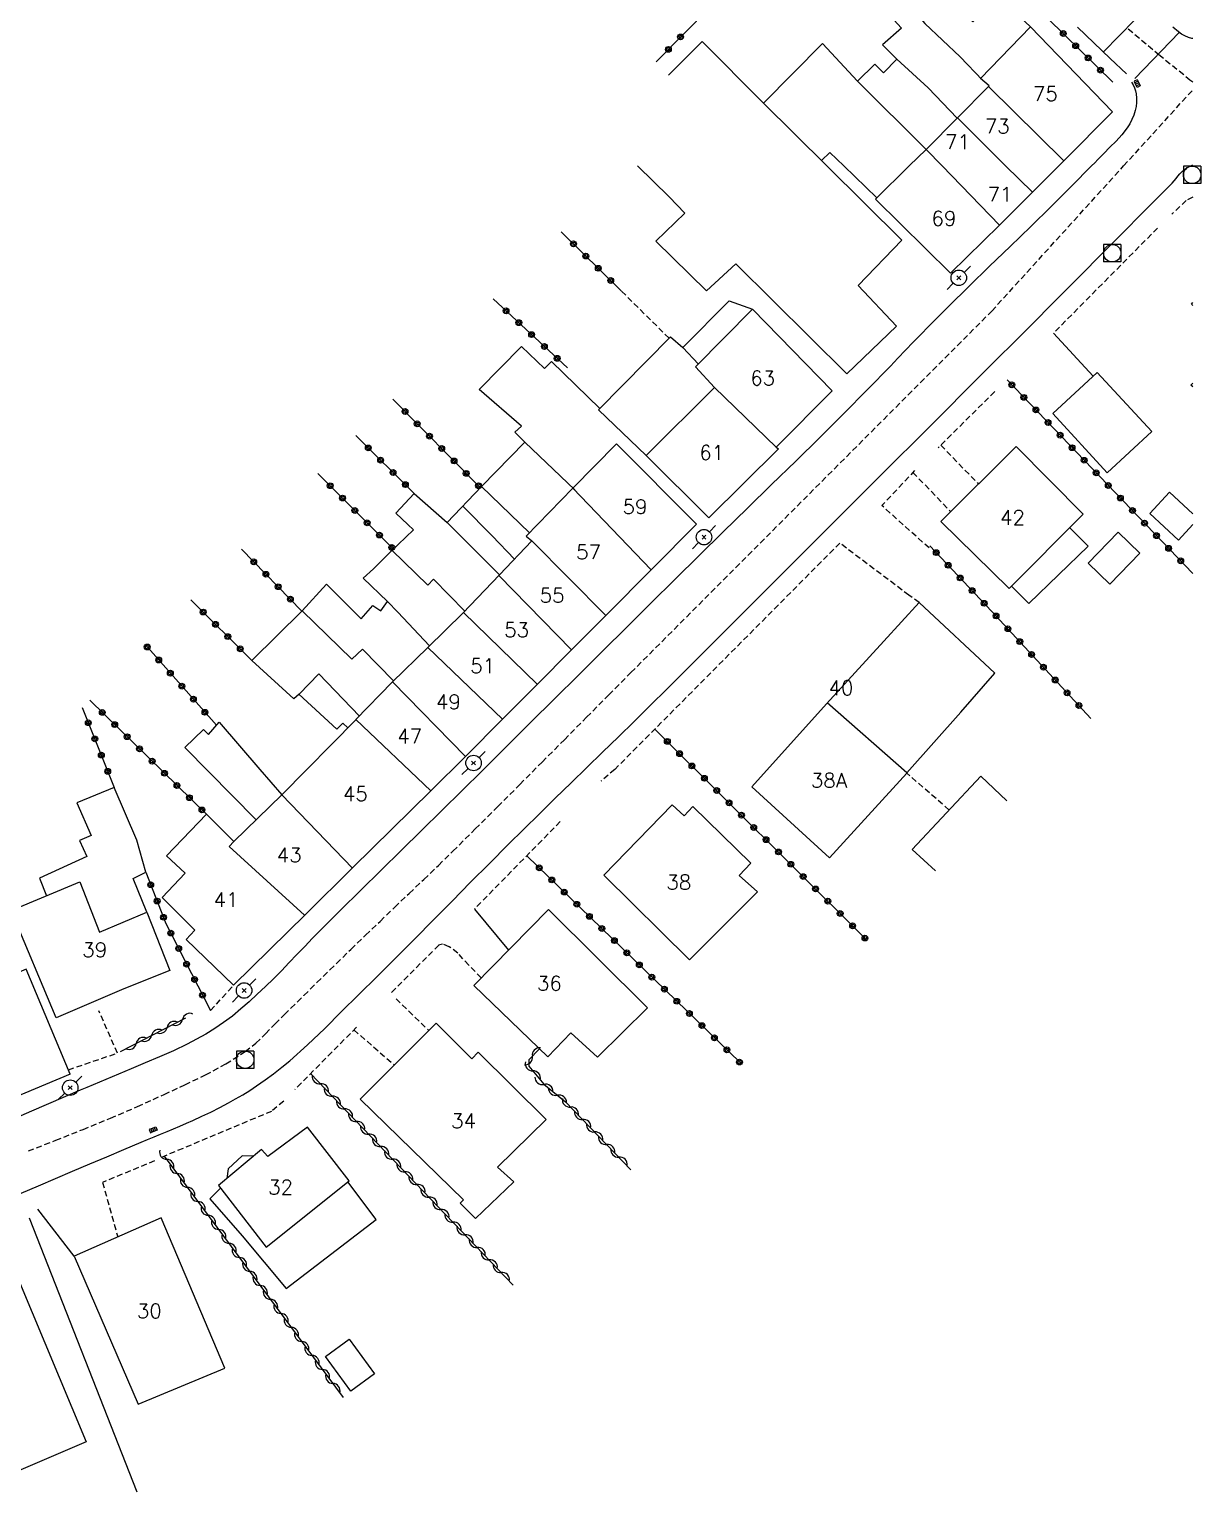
# Model space of a CAD drawing. Header units: millimetres. Extents: x 146998 to 148001, y 143000 to 144001.
# Drawn here: x 147899.8 to 148000.8, y 143556.9 to 143682.8 of the extents above; entities that cross this region are included whole.
import ezdxf
from ezdxf.enums import TextEntityAlignment as Align

# ---------------------------------------------------------------- set-up
doc = ezdxf.new("R2010")
doc.units = ezdxf.units.MM
doc.linetypes.add('DASHED', pattern=[0.75, 0.5, -0.25])
doc.layers.get('0').update_dxf_attribs({"linetype": 'CONTINUOUS'})
for name, color, linetype in [('W0001', 6, 'DASHED'), ('W0014', 7, 'CONTINUOUS'), ('W0017', 7, 'CONTINUOUS'), ('W0020', 2, 'CONTINUOUS'), ('W0101', 7, 'CONTINUOUS'), ('W0104', 1, 'CONTINUOUS'), ('W0112', 1, 'DASHED'), ('W0300', 7, 'CONTINUOUS'), ('W0310', 3, 'CONTINUOUS'), ('W0323', 7, 'CONTINUOUS'), ('W0401', 7, 'CONTINUOUS'), ('W0420', 7, 'CONTINUOUS'), ('W0473', 7, 'CONTINUOUS'), ('W0991', 7, 'CONTINUOUS'), ('W1102', 7, 'CONTINUOUS')]:
    doc.layers.add(name, color=color, linetype=linetype)
doc.styles.get("Standard").update_dxf_attribs({"font": 'romans.shx', "width": 0.85})

# ---------------------------------------------------------------- blocks, each defined once
blk = doc.blocks.new('T401')
for p, q in [((-0.3, 0.3), (0, 0.3)), ((-0.3, -0.25), (-0.3, 0.3)), ((-0.3, 0.15), (0, 0.15)), ((-0.3, 0), (0, 0)), ((0, 0.3), (0, -0.25)), ((-0.3, -0.15), (0, -0.15)), ((-0.3, -0.25), (-0.3, -0.3)), ((-0.3, -0.3), (0, -0.3)), ((0, -0.3), (0, -0.25))]:
    blk.add_line(p, q)
blk = doc.blocks.new('T473')
for p, q in [((-0.166667, 0.166667), (0.166667, -0.166667)), ((-0.166667, -0.166667), (0.166667, 0.166667)), ((0.500001, 0.500001), (1.000002, 1.000002)), ((-1.000002, -1.000002), (-0.500001, -0.500001))]:
    blk.add_line(p, q)
blk.add_ellipse((0, 0), major_axis=(0.471405, 0.471405), ratio=1, start_param=5.4977871438, end_param=11.780972451)
blk = doc.blocks.new('T420')
for p, q in [((0.75, 0.75), (-0.75, 0.75)), ((-0.75, 0.75), (-0.75, -0.75)), ((0.75, 0.75), (0.75, -0.75)), ((0.75, -0.75), (-0.75, -0.75))]:
    blk.add_line(p, q)
blk.add_ellipse((0, 0), major_axis=(-0.53, 0.53), ratio=1, start_param=3.926991, end_param=10.210176)
blk = doc.blocks.new('t323o')
at = {"color": 0, "linetype": 'Continuous'}
for radius in [0.25, 0.15]:
    blk.add_circle((0, 0), radius, dxfattribs=at)
blk = doc.blocks.new('t310o')
at = {"color": 0, "linetype": 'Continuous'}
for centre, start, end in [((-0.5, 0.38), 216.8699, 323.1304), ((0.5, -0.37), 36.8699, 143.1303)]:
    blk.add_arc(centre, 0.625, start, end, dxfattribs=at)

msp = doc.modelspace()

# ---------------------------------------------------------------- linework, layer by layer
at = {"layer": 'W0001'}
for points in [[(147994.45, 143682.8), (147997.08, 143680.58), (147999.76, 143678.42), (148000, 143678.23)], [(147994.05, 143671), (148000, 143677.54)], [(147899.77, 143586.23), (147902.12, 143587.15), (147904.48, 143588.09), (147906.83, 143589.05), (147909.16, 143590.05), (147911.46, 143591.1), (147913.25, 143591.93), (147915.03, 143592.78), (147916.77, 143593.72), (147918.44, 143594.79), (147919.35, 143595.52), (147920.19, 143596.32), (147920.99, 143597.15), (147921.81, 143597.97), (147922.37, 143598.51), (147922.94, 143599.06), (147923.49, 143599.61), (147924.05, 143600.17), (147924.61, 143600.72), (147925.17, 143601.27), (147925.73, 143601.82), (147926.29, 143602.37), (147927.54, 143603.58), (147928.79, 143604.79), (147930.05, 143605.99), (147931.3, 143607.2), (147932.56, 143608.4), (147933.82, 143609.6), (147935.07, 143610.81), (147936.31, 143612.03), (147938.24, 143613.94), (147940.16, 143615.85), (147942.08, 143617.77), (147943.99, 143619.7), (147945.91, 143621.62), (147947.82, 143623.55), (147949.73, 143625.48), (147951.64, 143627.4), (147982.7, 143658.51), (147994.05, 143671)]]:
    msp.add_lwpolyline(points, dxfattribs=at)
at = {"layer": 'W0014'}
for points in [[(147990.07, 143682.95), (147991.47, 143681.59), (147992.88, 143680.25), (147994.3, 143678.92)], [(148000, 143681.95), (147999.93, 143681.96), (147999.62, 143682.05), (147999.32, 143682.18), (147999.04, 143682.35), (147998.78, 143682.53), (147998.27, 143682.95)], [(147994.73, 143678.22), (147994.87, 143677.98), (147994.98, 143677.72), (147995.07, 143677.46), (147995.13, 143677.19), (147995.16, 143676.83), (147995.16, 143676.47), (147995.12, 143676.11), (147995.05, 143675.76), (147994.92, 143675.36), (147994.76, 143674.98), (147994.57, 143674.62), (147994.35, 143674.27), (147993.9, 143673.67), (147993.4, 143673.13), (147992.87, 143672.61), (147992.35, 143672.08), (147992.09, 143671.81), (147991.82, 143671.54), (147991.56, 143671.27), (147991.29, 143671)], [(147991.29, 143671), (147989.56, 143669.25), (147987.81, 143667.51), (147986.05, 143665.79), (147984.28, 143664.07), (147982.51, 143662.36), (147980.74, 143660.64), (147978.98, 143658.91), (147977.24, 143657.17), (147976.58, 143656.5), (147975.93, 143655.82), (147975.27, 143655.14), (147974.62, 143654.46), (147973.97, 143653.78), (147973.32, 143653.1), (147972.67, 143652.42), (147972.01, 143651.75), (147969.96, 143649.69), (147967.89, 143647.64), (147965.82, 143645.6), (147963.74, 143643.57), (147961.66, 143641.54), (147959.58, 143639.51), (147957.51, 143637.47), (147955.44, 143635.43), (147953.36, 143633.38), (147951.29, 143631.32), (147949.22, 143629.27), (147947.15, 143627.21), (147945.07, 143625.15), (147943, 143623.09), (147940.93, 143621.04), (147938.86, 143618.98), (147937.11, 143617.26), (147935.37, 143615.54), (147933.62, 143613.82), (147931.88, 143612.11), (147930.13, 143610.39), (147928.39, 143608.67), (147926.65, 143606.95), (147924.92, 143605.22), (147924.24, 143604.53), (147923.56, 143603.83), (147922.89, 143603.13), (147922.22, 143602.44), (147921.55, 143601.74), (147920.86, 143601.05), (147920.17, 143600.37), (147919.47, 143599.71), (147918.77, 143599.07), (147918.06, 143598.45), (147917.33, 143597.84), (147916.58, 143597.28), (147915.82, 143596.77), (147915.04, 143596.29), (147914.25, 143595.84), (147913.44, 143595.42), (147912.26, 143594.84), (147911.05, 143594.32), (147909.83, 143593.81), (147908.62, 143593.3), (147908.07, 143593.07), (147907.53, 143592.84), (147906.98, 143592.61), (147906.43, 143592.38), (147905.88, 143592.15), (147905.34, 143591.92), (147904.79, 143591.69), (147904.24, 143591.46), (147900.03, 143589.65), (147895.81, 143587.83)], [(147899.16, 143582.61), (147900.63, 143583.23), (147902.11, 143583.86), (147903.58, 143584.48), (147905.05, 143585.11), (147906.53, 143585.73), (147908, 143586.36), (147909.48, 143586.98), (147910.03, 143587.22), (147910.59, 143587.45), (147911.15, 143587.68), (147911.71, 143587.91), (147912.26, 143588.14), (147912.82, 143588.37), (147913.37, 143588.61), (147913.92, 143588.86), (147914.7, 143589.22), (147915.47, 143589.58), (147916.24, 143589.96), (147916.99, 143590.36), (147917.61, 143590.71), (147918.23, 143591.07), (147918.83, 143591.44), (147919.42, 143591.83), (147920.16, 143592.35), (147920.87, 143592.88), (147921.58, 143593.43), (147922.27, 143594), (147923.8, 143595.36), (147925.28, 143596.78), (147926.73, 143598.22), (147928.19, 143599.66), (147929.81, 143601.26), (147931.43, 143602.87), (147933.03, 143604.49), (147934.64, 143606.12), (147936.24, 143607.74), (147937.84, 143609.37), (147939.45, 143610.98), (147941.06, 143612.59), (147942.41, 143613.93), (147943.77, 143615.25), (147945.12, 143616.58), (147946.48, 143617.9), (147947.84, 143619.22), (147949.2, 143620.55), (147950.56, 143621.87), (147951.91, 143623.2), (147956.14, 143627.39), (147960.35, 143631.59), (147964.56, 143635.8), (147968.77, 143640), (147973.09, 143644.32), (147977.42, 143648.63), (147981.74, 143652.95), (147986.05, 143657.27), (147988.13, 143659.36), (147990.21, 143661.45), (147992.29, 143663.54), (147994.37, 143665.63), (147995.28, 143666.55), (147996.2, 143667.48), (147997.12, 143668.4), (147998.04, 143669.33), (147998.22, 143669.52), (147998.39, 143669.72), (147998.56, 143669.93), (147998.72, 143670.13), (147998.9, 143670.33), (147999.09, 143670.52), (147999.29, 143670.7), (147999.52, 143670.85), (147999.59, 143670.89), (147999.66, 143670.93), (147999.73, 143670.97), (147999.81, 143671)], [(147999.81, 143671), (147999.96, 143671.06), (148000, 143671.07)]]:
    msp.add_lwpolyline(points, dxfattribs=at)
at = {"layer": 'W0017'}
for points in [[(147988.01, 143656.61), (147991.43, 143652.91)], [(147938.16, 143607.04), (147941.1, 143603.52)], [(147903.71, 143577.17), (147900.58, 143581.22)]]:
    msp.add_lwpolyline(points, dxfattribs=at)
at = {"layer": 'W0020'}
for points in [[(147992.32, 143680.82), (147996.36, 143684.96)], [(147998.83, 143682.48), (147995.02, 143678.52)]]:
    msp.add_lwpolyline(points, dxfattribs=at)
at = {"layer": 'W0101'}
for points in [[(147982.43, 143677.84), (147982.48, 143677.89), (147981.73, 143678.53), (147986.02, 143682.98), (147993.08, 143675.64)], [(147979.74, 143675.13), (147982.43, 143677.84)], [(147977.05, 143672.42), (147979.74, 143675.13)], [(147993.08, 143675.64), (147988.9, 143671.44)], [(147975.6, 143671), (147977.05, 143672.42)], [(147988.9, 143671.44), (147988.46, 143671)], [(147979.14, 143661.76), (147972.68, 143668.15), (147975.6, 143671)], [(147988.46, 143671), (147986.19, 143668.73)], [(147986.19, 143668.73), (147983.36, 143665.89)], [(147983.36, 143665.89), (147979.14, 143661.76)], [(147968.96, 143651.64), (147962.1, 143658.67), (147957.19, 143653.7), (147958.83, 143651.94), (147958.82, 143651.94)], [(148000, 143659), (147999.88, 143659.11), (148000, 143659.25)], [(147958.82, 143651.94), (147952.94, 143646.09), (147958.33, 143640.72)], [(147968.96, 143651.64), (147964.15, 143646.81)], [(148000, 143651.99), (147999.84, 143652.12), (148000, 143652.3)], [(147957.29, 143640.17), (147950.39, 143647.08), (147946.64, 143643.26)], [(147964.15, 143646.81), (147964.34, 143646.66), (147958.33, 143640.72)], [(147946.64, 143643.26), (147942.62, 143639.15), (147943.11, 143638.74)], [(147957.29, 143640.17), (147953.43, 143636.29)], [(147943.11, 143638.74), (147940.32, 143635.81)], [(147953.43, 143636.29), (147949.52, 143632.37)], [(147940.32, 143635.81), (147937.18, 143632.5)], [(147937.18, 143632.5), (147934.16, 143629.57)], [(147949.52, 143632.37), (147949.53, 143632.37), (147946.53, 143629.36)], [(147976.45, 143633.42), (147973.42, 143630.1), (147973.42, 143630.1), (147968.47, 143624.71)], [(147975.38, 143618.75), (147975.38, 143618.76), (147980.04, 143623.98), (147982.97, 143627.36), (147976.45, 143633.42)], [(147934.16, 143629.57), (147931.08, 143626.58)], [(147946.53, 143629.36), (147943.54, 143626.35)], [(147931.08, 143626.58), (147927.97, 143623.35)], [(147943.54, 143626.35), (147940.59, 143623.39)], [(147968.47, 143624.71), (147962.04, 143617.57), (147968.73, 143611.46), (147975.38, 143618.75)], [(147927.97, 143623.35), (147927.98, 143623.36), (147921.59, 143616.88)], [(147940.59, 143623.39), (147937.42, 143620.21)], [(147937.42, 143620.21), (147934.4, 143617.23)], [(147934.4, 143617.23), (147934.41, 143617.23), (147927.7, 143610.61)], [(147921.59, 143616.88), (147917.45, 143612.86)], [(147917.45, 143612.86), (147917.46, 143612.86), (147915.1, 143615.2), (147911.67, 143611.64), (147913.28, 143610.13), (147911.3, 143608.03), (147914.11, 143605.24), (147913.36, 143604.42), (147917.44, 143600.49)], [(147927.7, 143610.61), (147923.65, 143606.62)], [(147923.65, 143606.62), (147923.65, 143606.62), (147917.44, 143600.49)], [(147903.37, 143592.85), (147899.58, 143601.88), (147894.55, 143599.73)], [(147903.37, 143592.85), (147898.22, 143590.69)]]:
    msp.add_lwpolyline(points, dxfattribs=at)
for points in [[(147984.8, 143646.86), (147978.32, 143640.39), (147984.2, 143634.62), (147990.56, 143641.02)], [(147956.97, 143615.87), (147956.23, 143615.08), (147955.2, 143616.03), (147949.3, 143609.97), (147956.67, 143602.68), (147962.54, 143608.52), (147960.95, 143609.94), (147961.96, 143611.01)], [(147911.95, 143601.75), (147907.99, 143600.17), (147902.16, 143597.69), (147898.3, 143606.93), (147904.21, 143609.39), (147905.9, 143605.07), (147909.98, 143606.77)], [(147944.54, 143607.02), (147938.11, 143600.47), (147944.48, 143594.32), (147946.47, 143596.39), (147948.76, 143594.29), (147953.07, 143598.55)], [(147934.86, 143597.22), (147928.32, 143590.7), (147937.22, 143582.03), (147936.93, 143581.75), (147938.26, 143580.42), (147941.57, 143583.58), (147940.15, 143584.85), (147944.35, 143588.95), (147938.48, 143594.72), (147937.94, 143594.17)], [(147923.79, 143588.29), (147920.39, 143585.76), (147919.83, 143586.35), (147916.13, 143583.27), (147920.24, 143577.95), (147927.37, 143583.65)], [(147911.2, 143580.48), (147903.71, 143577.17), (147909.23, 143564.45), (147916.68, 143567.55)], [(147898.87, 143575.29), (147904.75, 143561.2), (147896.08, 143557.5), (147890.09, 143571.56)]]:
    msp.add_lwpolyline(points, close=True, dxfattribs=at)
at = {"layer": 'W0104'}
for points in [[(147986.02, 143682.98), (147983.39, 143685.46), (147981.08, 143683.39), (147976.63, 143687.98), (147973.33, 143684.61), (147974.93, 143682.84), (147973.3, 143681.41), (147974.53, 143680.19), (147973.39, 143679.02), (147972.63, 143679.76), (147971.15, 143678.28), (147968.14, 143681.52), (147963.04, 143676.39)], [(147974.63, 143685.94), (147976.93, 143683.26), (147976.94, 143683.25), (147979.97, 143680.4), (147981.91, 143678.38)], [(147968.5, 143671), (147962.98, 143676.45), (147957.76, 143681.7), (147954.86, 143678.8)], [(147974.53, 143680.19), (147977.23, 143677.73), (147979.73, 143675.12)], [(147977.05, 143672.42), (147971.15, 143678.28)], [(147969.95, 143671), (147968.75, 143672.16), (147968.03, 143671.46)], [(147952.2, 143671), (147954.92, 143668.33), (147956.27, 143666.93), (147956.27, 143666.94), (147953.79, 143664.52), (147958.15, 143660.24), (147960.66, 143662.56), (147970.21, 143653.12)], [(147974.49, 143657.22), (147971.19, 143660.7), (147974.97, 143664.61), (147968.5, 143671)], [(147972.8, 143668.26), (147969.95, 143671)], [(147952.94, 143646.09), (147948.84, 143650), (147955.05, 143656.3), (147956.1, 143655.37), (147960.08, 143659.39), (147962.1, 143658.67)], [(147970.21, 143653.12), (147974.49, 143657.22)], [(147927.27, 143622.64), (147926.84, 143623.05), (147926.31, 143622.52), (147923.06, 143625.55), (147923.07, 143625.55), (147922.62, 143625.13), (147919.01, 143628.44), (147923.33, 143632.7), (147925.43, 143635), (147928.43, 143632.03), (147929.42, 143633.16), (147930.11, 143632.72), (147930.68, 143633.51), (147928.59, 143635.51), (147929.48, 143636.32), (147930.93, 143637.8), (147932.92, 143639.69), (147932.43, 143640.14), (147931.39, 143641.13), (147932.99, 143642.81), (147935.81, 143640.3), (147938.78, 143643.4), (147942.51, 143647.24), (147941.64, 143648.1), (147942.23, 143648.6), (147938.57, 143651.76), (147942.23, 143655.46), (147944.19, 143653.58), (147944.81, 143654.17), (147948.97, 143650.13)], [(147956.1, 143655.37), (147957.44, 143653.95)], [(147942.51, 143647.24), (147946.8, 143643.11)], [(147942.9, 143639.43), (147938.78, 143643.4)], [(148000, 143641.06), (147998.01, 143642.91), (147996.3, 143641.08)], [(147937.17, 143641.73), (147939.68, 143639.17), (147941.62, 143637.17)], [(147996.3, 143641.08), (147998.77, 143638.8), (148000, 143640.13)], [(147935.81, 143640.3), (147940.32, 143635.81)], [(147989.41, 143639.86), (147990.99, 143638.28), (147985.88, 143633.35), (147984.4, 143634.82)], [(147931.07, 143637.94), (147934.16, 143634.92), (147934.63, 143635.45), (147937.35, 143632.68)], [(147930.68, 143633.51), (147931.58, 143632.59), (147934.31, 143629.71)], [(147923.33, 143632.7), (147927.6, 143628.55), (147928.53, 143629.41), (147931.19, 143626.69)], [(147923.07, 143625.55), (147924.76, 143627.3), (147928.26, 143623.66)], [(147919.37, 143614.73), (147913.24, 143620.95), (147914.83, 143622.49), (147915.27, 143622.08), (147916.2, 143623.13), (147919.69, 143619.07), (147921.58, 143616.88)], [(147983.98, 143616.36), (147981.75, 143618.47), (147975.85, 143612.18), (147977.84, 143610.34)], [(147909.98, 143606.77), (147908.8, 143609.69), (147909.88, 143610.23), (147909.1, 143612.97), (147907.16, 143617.51), (147903.94, 143616.2), (147905.17, 143613.39), (147904.16, 143612.95), (147904.81, 143611.56), (147900.73, 143609.71), (147901.34, 143608.2)], [(147919.14, 143585.77), (147918.17, 143585.8), (147916.96, 143584.7), (147916.85, 143583.87)], [(147916.32, 143583.02), (147915.39, 143582.11), (147918.18, 143578.92), (147921.97, 143574.39), (147929.71, 143580.33), (147927.26, 143583.57)]]:
    msp.add_lwpolyline(points, dxfattribs=at)
for points in [[(147992.64, 143644.6), (147987.94, 143649.68), (147991.77, 143653.23), (147996.48, 143648.14)], [(147993.57, 143639.47), (147990.99, 143636.81), (147992.86, 143635.01), (147995.43, 143637.67)], [(147927.39, 143570.03), (147929.57, 143567.05), (147927.52, 143565.55), (147925.34, 143568.54)]]:
    msp.add_lwpolyline(points, close=True, dxfattribs=at)
at = {"layer": 'W0112'}
for points in [[(148000, 143668.3), (147999.44, 143668.03), (147998.2, 143666.86)], [(147996.97, 143665.65), (147988.01, 143656.61)], [(147954.92, 143656.17), (147950.79, 143660.26)], [(147982.95, 143651.58), (147978.07, 143646.73)], [(147978.3, 143646.97), (147981.56, 143643.62)], [(147976.06, 143644.78), (147973.24, 143641.77)], [(147975.91, 143644.62), (147979.17, 143641.24)], [(147977.3, 143638.12), (147973.24, 143641.77)], [(147969.62, 143638.54), (147950.24, 143619.06), (147949.06, 143618.05)], [(147976.45, 143633.42), (147975.57, 143634.05), (147969.61, 143638.54)], [(147979.03, 143615.57), (147975.38, 143618.75)], [(147945.56, 143614.58), (147938.16, 143607.04)], [(147935.1, 143603.94), (147930.98, 143599.82)], [(147938.75, 143601.12), (147937.69, 143602.22), (147936.73, 143603.26), (147935.99, 143603.8), (147935.42, 143604.03), (147935.08, 143603.94)], [(147915.45, 143598.31), (147917.44, 143600.49)], [(147907.44, 143594.66), (147905.84, 143598.29)], [(147931.42, 143599.32), (147934.23, 143596.6)], [(147928.02, 143596.88), (147922.71, 143591.52)], [(147927.79, 143596.65), (147931.27, 143593.64)], [(147903.22, 143593.22), (147907.44, 143594.66)], [(147921.75, 143590.51), (147920.69, 143589.64), (147911.14, 143585.64)], [(147910.63, 143585.38), (147906.15, 143583.53)], [(147906.15, 143583.53), (147907.47, 143578.83)]]:
    msp.add_lwpolyline(points, dxfattribs=at)
at = {"layer": 'W0300'}
msp.add_lwpolyline([(147899.85, 143580.47), (147909.1, 143556.9)], dxfattribs=at)
at = {"layer": 'W0310'}
for points in [[(147907.71, 143594.8), (147913.33, 143597.7)], [(147943.76, 143595.01), (147942.86, 143594.08), (147942.85, 143593.54), (147944.14, 143591.97), (147946, 143590.46), (147951.64, 143584.62)], [(147924.06, 143592.89), (147941.51, 143574.69)], [(147911.47, 143585.78), (147926.86, 143565.01)]]:
    msp.add_lwpolyline(points, dxfattribs=at)
at = {"layer": 'W0323'}
for points in [[(147993.11, 143678.21), (147972.27, 143698.65), (147953.8, 143679.96)], [(147950.79, 143660.26), (147945.62, 143665.34)], [(147946.17, 143653.62), (147939.79, 143659.55)], [(147984.02, 143652.58), (148000, 143635.93)], [(147931.13, 143650.94), (147938.69, 143643.3)], [(147932.99, 143642.81), (147927.96, 143647.79)], [(147924.69, 143644.54), (147931.18, 143638.04)], [(147923.32, 143632.69), (147918.12, 143638.01)], [(147991.22, 143623.46), (147982.68, 143632.69), (147977.36, 143638.31)], [(147913.75, 143633.66), (147919.01, 143628.44)], [(147915.96, 143622.86), (147909.84, 143629.78)], [(147915.1, 143615.2), (147905.06, 143625.02)], [(147904.41, 143624.38), (147907.16, 143617.51)], [(147953.7, 143622.54), (147971.87, 143604.47)], [(147961.03, 143593.83), (147942.67, 143611.64)], [(147909.88, 143610.23), (147911.61, 143605.8), (147915.45, 143598.31)]]:
    msp.add_lwpolyline(points, dxfattribs=at)
at = {"layer": 'W1102'}
for points in [[(147982.43, 143677.84), (147988.9, 143671.44)], [(147979.74, 143675.13), (147983.88, 143671)], [(147977.05, 143672.42), (147978.42, 143671)], [(147978.42, 143671), (147983.36, 143665.89)], [(147983.88, 143671), (147986.19, 143668.73)], [(147958.83, 143651.94), (147964.15, 143646.81)], [(147953.39, 143636.25), (147946.65, 143643.26)], [(147943.11, 143638.74), (147949.47, 143632.31)], [(147946.53, 143629.36), (147940.28, 143635.76)], [(147937.23, 143632.56), (147943.58, 143626.39)], [(147940.59, 143623.39), (147934.16, 143629.57)], [(147931.11, 143626.61), (147937.4, 143620.19)], [(147975.38, 143618.76), (147968.54, 143624.79)], [(147934.4, 143617.23), (147927.97, 143623.35)], [(147921.58, 143616.88), (147927.67, 143610.58)], [(147917.45, 143612.86), (147917.04, 143612.43), (147923.54, 143606.51)]]:
    msp.add_lwpolyline(points, dxfattribs=at)

# ---------------------------------------------------------------- block references
at = {"layer": 'W0310'}
for p, rotation in [((147911.71, 143596.86), 27.29022420003703), ((147913.05, 143597.55), 27.29022420003703), ((147909.05, 143595.48), 27.29022420003703), ((147910.38, 143596.17), 27.29022420003703), ((147943.15, 143594.38), 226.3438443675743), ((147943.19, 143593.12), 309.4544895347409), ((147924.9, 143592.01), 313.7939647944455), ((147944.15, 143591.96), 320.8517071866263), ((147925.94, 143590.93), 313.7939647944455), ((147926.98, 143589.84), 313.7939647944455), ((147945.31, 143591.02), 320.8517071866263), ((147946.43, 143590.01), 314.0364220418599), ((147928.02, 143588.76), 313.7939647944455), ((147947.47, 143588.94), 314.0364220418599), ((147929.05, 143587.68), 313.7939647944455), ((147948.51, 143587.86), 314.0364220418599), ((147930.09, 143586.6), 313.7939647944455), ((147949.55, 143586.78), 314.0364220418599), ((147911.68, 143585.5), 306.5457658959725), ((147931.13, 143585.51), 313.7939647944455), ((147950.6, 143585.7), 314.0364220418599), ((147912.57, 143584.29), 306.5457658959725), ((147932.17, 143584.43), 313.7939647944455), ((147913.47, 143583.09), 306.5457658959725), ((147933.21, 143583.35), 313.7939647944455), ((147934.25, 143582.26), 313.7939647944455), ((147914.36, 143581.88), 306.5457658959725), ((147935.28, 143581.18), 313.7939647944455), ((147915.25, 143580.68), 306.5457658959725), ((147936.32, 143580.1), 313.7939647944455), ((147916.15, 143579.47), 306.5457658959725), ((147937.36, 143579.02), 313.7939647944455), ((147917.04, 143578.27), 306.5457658959725), ((147938.4, 143577.93), 313.7939647944455), ((147917.93, 143577.06), 306.5457658959725), ((147939.44, 143576.85), 313.7939647944455), ((147918.83, 143575.86), 306.5457658959725), ((147919.72, 143574.65), 306.5457658959725), ((147940.47, 143575.77), 313.7939647944455), ((147920.61, 143573.45), 306.5457658959725), ((147921.51, 143572.24), 306.5457658959725), ((147922.4, 143571.04), 306.5457658959725), ((147923.29, 143569.83), 306.5457658959725), ((147924.18, 143568.63), 306.5457658959725), ((147925.08, 143567.42), 306.5457658959725), ((147925.97, 143566.22), 306.5457658959725)]:
    msp.add_blockref('t310o', p, dxfattribs=dict(at, rotation=rotation))
at = {"layer": 'W0323'}
for p, rotation in [((147988.85, 143682.39), 135.5509440084843), ((147954.86, 143681.03), 225.3480305743111), ((147955.91, 143682.1), 225.3480305743111), ((147989.92, 143681.34), 135.5509440084843), ((147990.99, 143680.29), 135.5509440084843), ((147992.06, 143679.24), 135.5509440084843), ((147946.69, 143664.29), 135.5225528810841), ((147947.76, 143663.24), 135.5225528810841), ((147948.83, 143662.19), 135.5225528810841), ((147949.9, 143661.14), 135.5225528810841), ((147940.89, 143658.53), 137.1160028173255), ((147941.99, 143657.51), 137.1160028173255), ((147943.09, 143656.48), 137.1160028173255), ((147944.19, 143655.46), 137.1160028173255), ((147945.29, 143654.44), 137.1160028173255), ((147984.42, 143652.16), 313.8188561173556), ((147985.46, 143651.08), 313.8188561173556), ((147932.19, 143649.87), 314.6823530778095), ((147986.5, 143650), 313.8188561173556), ((147933.24, 143648.81), 314.6823530778095), ((147987.54, 143648.92), 313.8188561173556), ((147934.3, 143647.74), 314.6823530778095), ((147988.58, 143647.83), 313.8188561173556), ((147929.03, 143646.73), 135.258133861424), ((147935.35, 143646.68), 314.6823530778095), ((147989.61, 143646.75), 313.8188561173556), ((147930.09, 143645.68), 135.258133861424), ((147931.16, 143644.62), 135.258133861424), ((147936.41, 143645.61), 314.6823530778095), ((147937.46, 143644.54), 314.6823530778095), ((147990.65, 143645.67), 313.8188561173556), ((147991.69, 143644.59), 313.8188561173556), ((147925.75, 143643.48), 314.9708630277503), ((147932.22, 143643.57), 135.258133861424), ((147938.52, 143643.48), 314.6823530778095), ((147992.73, 143643.5), 313.8188561173556), ((147926.81, 143642.42), 314.9708630277503), ((147993.77, 143642.42), 313.8188561173556), ((147927.87, 143641.35), 314.9708630277503), ((147994.81, 143641.34), 313.8188561173556), ((147928.93, 143640.29), 314.9708630277503), ((147995.85, 143640.26), 313.8188561173556), ((147929.99, 143639.23), 314.9708630277503), ((147931.05, 143638.17), 314.9708630277503), ((147996.88, 143639.18), 313.8188561173556), ((147919.17, 143636.93), 134.3822295024136), ((147977.92, 143637.72), 133.4297852340371), ((147997.92, 143638.09), 313.8188561173556), ((147998.96, 143637.01), 313.8188561173556), ((147920.22, 143635.86), 134.3822295024136), ((147978.95, 143636.63), 133.4297852340371), ((147921.27, 143634.79), 134.3822295024136), ((147979.98, 143635.54), 133.4297852340371), ((147981.01, 143634.45), 133.4297852340371), ((147922.32, 143633.72), 134.3822295024136), ((147982.04, 143633.36), 133.4297852340371), ((147914.81, 143632.61), 315.1834437046035), ((147983.07, 143632.27), 132.7589355056816), ((147915.88, 143631.55), 315.1834437046035), ((147984.09, 143631.17), 132.7589355056816), ((147910, 143629.6), 131.5137030606284), ((147916.94, 143630.49), 315.1834437046035), ((147918.01, 143629.44), 315.1834437046035), ((147985.11, 143630.06), 132.7589355056816), ((147910.99, 143628.48), 131.5137030606284), ((147986.13, 143628.96), 132.7589355056816), ((147911.99, 143627.35), 131.5137030606284), ((147987.14, 143627.86), 132.7589355056816), ((147912.98, 143626.23), 131.5137030606284), ((147988.16, 143626.76), 132.7589355056816), ((147989.18, 143625.66), 132.7589355056816), ((147913.97, 143625.11), 131.5137030606284), ((147990.2, 143624.56), 132.7589355056816), ((147906.13, 143623.97), 135.6313675443335), ((147914.97, 143623.98), 131.5137030606284), ((147904.93, 143623.08), 291.7882498510336), ((147907.2, 143622.92), 135.6313675443335), ((147908.27, 143621.88), 135.6313675443335), ((147905.49, 143621.69), 291.7882498510336), ((147909.34, 143620.83), 135.6313675443335), ((147954.77, 143621.48), 315.1534765342882), ((147906.05, 143620.3), 291.7882498510336), ((147910.42, 143619.78), 135.6313675443335), ((147955.83, 143620.42), 315.1534765342882), ((147956.89, 143619.36), 315.1534765342882), ((147906.6, 143618.9), 291.7882498510336), ((147911.49, 143618.73), 135.6313675443335), ((147957.96, 143618.3), 315.1534765342882), ((147912.56, 143617.68), 135.6313675443335), ((147959.02, 143617.25), 315.1534765342882), ((147913.63, 143616.63), 135.6313675443335), ((147914.71, 143615.58), 135.6313675443335), ((147960.08, 143616.19), 315.1534765342882), ((147961.15, 143615.13), 315.1534765342882), ((147962.21, 143614.07), 315.1534765342882), ((147963.27, 143613.02), 315.1534765342882), ((147964.34, 143611.96), 315.1534765342882), ((147943.75, 143610.59), 135.8683517883768), ((147965.4, 143610.9), 315.1534765342882), ((147944.83, 143609.55), 135.8683517883768), ((147966.46, 143609.84), 315.1534765342882), ((147910.3, 143609.14), 291.3384369200744), ((147945.9, 143608.51), 135.8683517883768), ((147967.53, 143608.78), 315.1534765342882), ((147910.85, 143607.74), 291.3384369200744), ((147946.98, 143607.46), 135.8683517883768), ((147968.59, 143607.73), 315.1534765342882), ((147911.4, 143606.34), 291.3384369200744), ((147948.06, 143606.42), 135.8683517883768), ((147969.65, 143606.67), 315.1534765342882), ((147970.72, 143605.61), 315.1534765342882), ((147912.03, 143604.98), 297.1467296926568), ((147949.13, 143605.37), 135.8683517883768), ((147950.21, 143604.33), 135.8683517883768), ((147971.78, 143604.55), 315.1534765342882), ((147912.71, 143603.65), 297.1467296926568), ((147951.29, 143603.28), 135.8683517883768), ((147913.39, 143602.31), 297.1467296926568), ((147952.36, 143602.24), 135.8683517883768), ((147914.08, 143600.98), 297.1467296926568), ((147953.44, 143601.19), 135.8683517883768), ((147914.76, 143599.64), 297.1467296926568), ((147954.52, 143600.15), 135.8683517883768), ((147955.59, 143599.11), 135.8683517883768), ((147956.67, 143598.06), 135.8683517883768), ((147957.75, 143597.02), 135.8683517883768), ((147958.82, 143595.97), 135.8683517883768), ((147959.9, 143594.93), 135.8683517883768), ((147960.98, 143593.88), 135.8683517883768)]:
    msp.add_blockref('t323o', p, dxfattribs=dict(at, rotation=rotation))
at = {"layer": 'W0401'}
for p, rotation in [((147995.08, 143678.02), 205.9562847806012), ((147910.57, 143587.91), 292.3956755198059)]:
    msp.add_blockref('T401', p, dxfattribs=dict(at, rotation=rotation))
at = {"layer": 'W0420'}
for p in [(147999.95, 143670.23), (147993.07, 143663.49), (147918.43, 143594.08)]:
    msp.add_blockref('T420', p, dxfattribs=at)
at = {"layer": 'W0473'}
for p in [(147979.86, 143661.37), (147957.93, 143639.05), (147938.09, 143619.62), (147918.34, 143600.04), (147903.37, 143591.68)]:
    msp.add_blockref('T473', p, dxfattribs=at)

# ---------------------------------------------------------------- texts
at = {"layer": 'W0991'}
for s, p in [('75', (147987.31, 143677.21)), ('73', (147983.17, 143674.42)), ('71', (147979.75, 143673.07)), ('71', (147983.4, 143668.55)), ('69', (147978.58, 143666.48)), ('63', (147962.98, 143652.74)), ('61', (147958.59, 143646.33)), ('59', (147951.99, 143641.67)), ('42', (147984.48, 143640.74)), ('57', (147947.99, 143637.78)), ('55', (147944.85, 143634.05)), ('53', (147941.8, 143631.08)), ('51', (147938.88, 143627.98)), ('40', (147969.72, 143626.08)), ('49', (147935.92, 143624.88)), ('47', (147932.59, 143621.92)), ('38A', (147968.68, 143618.13)), ('45', (147927.91, 143616.97)), ('43', (147922.22, 143611.7)), ('38', (147955.76, 143609.36)), ('41', (147916.78, 143607.85)), ('39', (147905.48, 143603.54)), ('36', (147944.62, 143600.66)), ('34', (147937.23, 143588.82)), ('32', (147921.48, 143583.12)), ('30', (147910.18, 143572.46))]:
    msp.add_text(s, height=1.25, dxfattribs=at).set_placement(p, align=Align.MIDDLE_CENTER)

doc.saveas('drawing.dxf')
